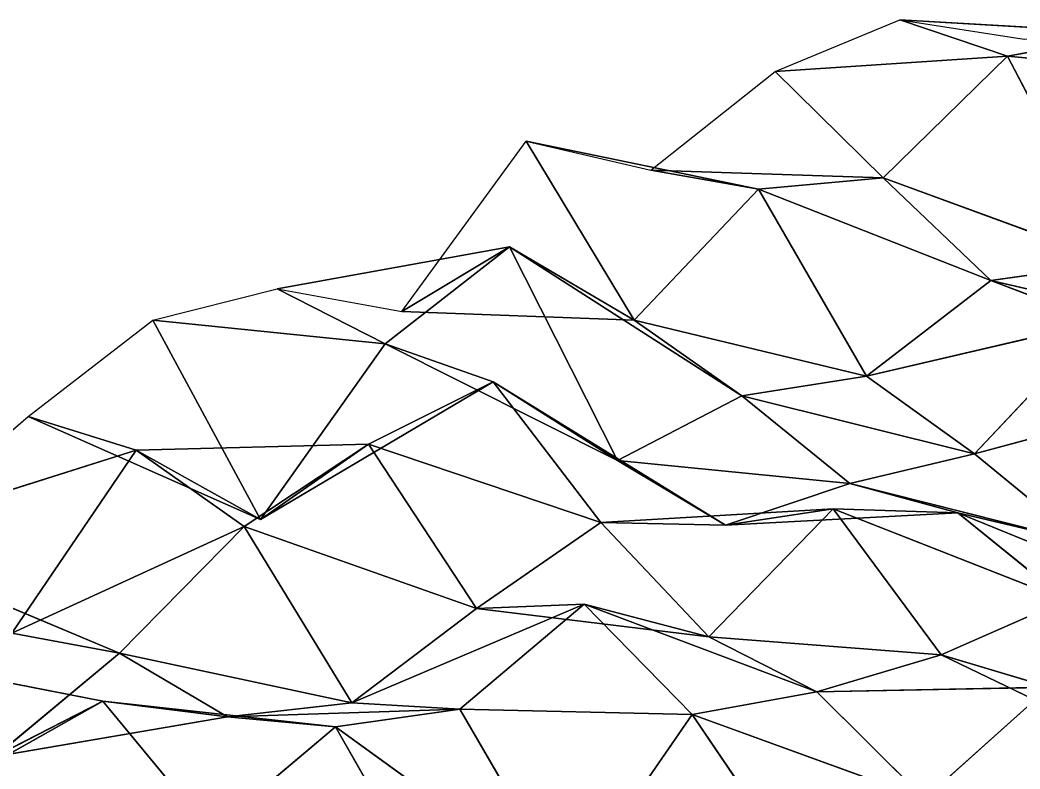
# Model space of a CAD drawing. Header units: metres. Extents: x -3703 to 431, y -1555 to 134.
# Drawn here: x -2778.1 to -2670.3, y -1152.1 to -1071.3 of the extents above; entities that cross this region are included whole.
import ezdxf

# ---------------------------------------------------------------- set-up
doc = ezdxf.new("R2010")
doc.units = ezdxf.units.M

msp = doc.modelspace()

# ---------------------------------------------------------------- linework, layer by layer
for p, q in [((-2696.6982, -1076.8907, -5744.0435), (-2683.2817, -1071.3225, -5717.7935)), ((-2658.2378, -1072.7274, -5730.3105), (-2683.2817, -1071.3225, -5717.7935)), ((-2683.2817, -1071.3225, -5717.7935), (-2669.8655, -1073.3942, -5689.835)), ((-2683.2817, -1071.3225, -5717.7935), (-2671.6543, -1075.2384, -5757.244)), ((-2671.6543, -1075.2384, -5757.244), (-2683.2817, -1071.3225, -5717.7935)), ((-2683.2817, -1071.3225, -5717.7935), (-2658.2378, -1072.7274, -5730.3105)), ((-2658.2378, -1072.7274, -5730.3105), (-2671.6543, -1075.2384, -5757.244)), ((-2671.6543, -1075.2384, -5757.244), (-2658.2378, -1072.7274, -5730.3105)), ((-2671.6543, -1075.2384, -5757.244), (-2696.6982, -1076.8907, -5744.0435)), ((-2696.6982, -1076.8907, -5744.0435), (-2671.6543, -1075.2384, -5757.244)), ((-2671.6543, -1075.2384, -5757.244), (-2685.0708, -1088.3362, -5781.8115)), ((-2685.0708, -1088.3362, -5781.8115), (-2671.6543, -1075.2384, -5757.244)), ((-2646.6104, -1077.5743, -5769.553), (-2671.6543, -1075.2384, -5757.244)), ((-2671.6543, -1075.2384, -5757.244), (-2660.0269, -1097.5365, -5792.5854)), ((-2660.0269, -1097.5365, -5792.5854), (-2671.6543, -1075.2384, -5757.244)), ((-2671.6543, -1075.2384, -5757.244), (-2646.6104, -1077.5743, -5769.553)), ((-2710.1147, -1087.525, -5769.1616), (-2696.6982, -1076.8907, -5744.0435)), ((-2696.6982, -1076.8907, -5744.0435), (-2685.0708, -1088.3362, -5781.8115)), ((-2685.0708, -1088.3362, -5781.8115), (-2696.6982, -1076.8907, -5744.0435)), ((-2736.9475, -1102.7708, -5820.743), (-2723.531, -1084.3835, -5797.3594)), ((-2698.487, -1089.5862, -5809.0273), (-2723.531, -1084.3835, -5797.3594)), ((-2723.531, -1084.3835, -5797.3594), (-2710.1147, -1087.525, -5769.1616)), ((-2723.531, -1084.3835, -5797.3594), (-2711.9036, -1103.6864, -5833.3696)), ((-2711.9036, -1103.6864, -5833.3696), (-2723.531, -1084.3835, -5797.3594)), ((-2723.531, -1084.3835, -5797.3594), (-2698.487, -1089.5862, -5809.0273)), ((-2685.0708, -1088.3362, -5781.8115), (-2710.1147, -1087.525, -5769.1616)), ((-2710.1147, -1087.525, -5769.1616), (-2698.487, -1089.5862, -5809.0273)), ((-2698.487, -1089.5862, -5809.0273), (-2710.1147, -1087.525, -5769.1616)), ((-2710.1147, -1087.525, -5769.1616), (-2685.0708, -1088.3362, -5781.8115)), ((-2685.0708, -1088.3362, -5781.8115), (-2698.487, -1089.5862, -5809.0273)), ((-2698.487, -1089.5862, -5809.0273), (-2685.0708, -1088.3362, -5781.8115)), ((-2660.0269, -1097.5365, -5792.5854), (-2685.0708, -1088.3362, -5781.8115)), ((-2685.0708, -1088.3362, -5781.8115), (-2673.443, -1099.4052, -5819.6626)), ((-2673.443, -1099.4052, -5819.6626), (-2685.0708, -1088.3362, -5781.8115)), ((-2685.0708, -1088.3362, -5781.8115), (-2660.0269, -1097.5365, -5792.5854)), ((-2698.487, -1089.5862, -5809.0273), (-2711.9036, -1103.6864, -5833.3696)), ((-2711.9036, -1103.6864, -5833.3696), (-2698.487, -1089.5862, -5809.0273)), ((-2673.443, -1099.4052, -5819.6626), (-2698.487, -1089.5862, -5809.0273)), ((-2698.487, -1089.5862, -5809.0273), (-2686.8596, -1109.7499, -5844.845)), ((-2686.8596, -1109.7499, -5844.845), (-2698.487, -1089.5862, -5809.0273)), ((-2698.487, -1089.5862, -5809.0273), (-2673.443, -1099.4052, -5819.6626)), ((-2725.3198, -1095.792, -5862.6304), (-2750.3638, -1100.3262, -5848.785)), ((-2750.3638, -1100.3262, -5848.785), (-2725.3198, -1095.792, -5862.6304)), ((-2725.3198, -1095.792, -5862.6304), (-2738.7363, -1106.2579, -5887.7856)), ((-2738.7363, -1106.2579, -5887.7856), (-2725.3198, -1095.792, -5862.6304)), ((-2736.9475, -1102.7708, -5820.743), (-2725.3198, -1095.792, -5862.6304)), ((-2725.3198, -1095.792, -5862.6304), (-2736.9475, -1102.7708, -5820.743)), ((-2711.9036, -1103.6864, -5833.3696), (-2725.3198, -1095.792, -5862.6304)), ((-2700.276, -1111.8611, -5871.868), (-2725.3198, -1095.792, -5862.6304)), ((-2725.3198, -1095.792, -5862.6304), (-2711.9036, -1103.6864, -5833.3696)), ((-2725.3198, -1095.792, -5862.6304), (-2713.6924, -1118.8253, -5897.8066)), ((-2713.6924, -1118.8253, -5897.8066), (-2725.3198, -1095.792, -5862.6304)), ((-2725.3198, -1095.792, -5862.6304), (-2700.276, -1111.8611, -5871.868)), ((-2660.0269, -1097.5365, -5792.5854), (-2673.443, -1099.4052, -5819.6626)), ((-2673.443, -1099.4052, -5819.6626), (-2660.0269, -1097.5365, -5792.5854)), ((-2763.7803, -1103.6974, -5875.527), (-2750.3638, -1100.3262, -5848.785)), ((-2750.3638, -1100.3262, -5848.785), (-2736.9475, -1102.7708, -5820.743)), ((-2750.3638, -1100.3262, -5848.785), (-2738.7363, -1106.2579, -5887.7856)), ((-2738.7363, -1106.2579, -5887.7856), (-2750.3638, -1100.3262, -5848.785)), ((-2673.443, -1099.4052, -5819.6626), (-2686.8596, -1109.7499, -5844.845)), ((-2686.8596, -1109.7499, -5844.845), (-2673.443, -1099.4052, -5819.6626)), ((-2648.3992, -1105.2341, -5831.1904), (-2673.443, -1099.4052, -5819.6626)), ((-2673.443, -1099.4052, -5819.6626), (-2661.8157, -1103.8853, -5858.988)), ((-2661.8157, -1103.8853, -5858.988), (-2673.443, -1099.4052, -5819.6626)), ((-2673.443, -1099.4052, -5819.6626), (-2648.3992, -1105.2341, -5831.1904)), ((-2711.9036, -1103.6864, -5833.3696), (-2736.9475, -1102.7708, -5820.743)), ((-2736.9475, -1102.7708, -5820.743), (-2711.9036, -1103.6864, -5833.3696)), ((-2777.1968, -1114.1046, -5900.6953), (-2763.7803, -1103.6974, -5875.527)), ((-2738.7363, -1106.2579, -5887.7856), (-2763.7803, -1103.6974, -5875.527)), ((-2763.7803, -1103.6974, -5875.527), (-2752.1528, -1125.1978, -5911.046)), ((-2752.1528, -1125.1978, -5911.046), (-2763.7803, -1103.6974, -5875.527)), ((-2763.7803, -1103.6974, -5875.527), (-2738.7363, -1106.2579, -5887.7856)), ((-2686.8596, -1109.7499, -5844.845), (-2711.9036, -1103.6864, -5833.3696)), ((-2711.9036, -1103.6864, -5833.3696), (-2700.276, -1111.8611, -5871.868)), ((-2700.276, -1111.8611, -5871.868), (-2711.9036, -1103.6864, -5833.3696)), ((-2711.9036, -1103.6864, -5833.3696), (-2686.8596, -1109.7499, -5844.845)), ((-2661.8157, -1103.8853, -5858.988), (-2686.8596, -1109.7499, -5844.845)), ((-2686.8596, -1109.7499, -5844.845), (-2661.8157, -1103.8853, -5858.988)), ((-2661.8157, -1103.8853, -5858.988), (-2675.232, -1118.1117, -5883.302)), ((-2675.232, -1118.1117, -5883.302), (-2661.8157, -1103.8853, -5858.988)), ((-2738.7363, -1106.2579, -5887.7856), (-2752.1528, -1125.1978, -5911.046)), ((-2752.1528, -1125.1978, -5911.046), (-2738.7363, -1106.2579, -5887.7856)), ((-2713.6924, -1118.8253, -5897.8066), (-2738.7363, -1106.2579, -5887.7856)), ((-2738.7363, -1106.2579, -5887.7856), (-2727.109, -1110.353, -5927.197)), ((-2727.109, -1110.353, -5927.197), (-2738.7363, -1106.2579, -5887.7856)), ((-2738.7363, -1106.2579, -5887.7856), (-2713.6924, -1118.8253, -5897.8066)), ((-2686.8596, -1109.7499, -5844.845), (-2700.276, -1111.8611, -5871.868)), ((-2700.276, -1111.8611, -5871.868), (-2686.8596, -1109.7499, -5844.845)), ((-2686.8596, -1109.7499, -5844.845), (-2675.232, -1118.1117, -5883.302)), ((-2675.232, -1118.1117, -5883.302), (-2686.8596, -1109.7499, -5844.845)), ((-2727.109, -1110.353, -5927.197), (-2752.1528, -1125.1978, -5911.046)), ((-2752.1528, -1125.1978, -5911.046), (-2727.109, -1110.353, -5927.197)), ((-2727.109, -1110.353, -5927.197), (-2740.5251, -1117.0583, -5953.1924)), ((-2740.5251, -1117.0583, -5953.1924), (-2727.109, -1110.353, -5927.197)), ((-2713.6924, -1118.8253, -5897.8066), (-2727.109, -1110.353, -5927.197)), ((-2702.065, -1125.8281, -5936.5674), (-2727.109, -1110.353, -5927.197)), ((-2727.109, -1110.353, -5927.197), (-2713.6924, -1118.8253, -5897.8066)), ((-2727.109, -1110.353, -5927.197), (-2715.4812, -1125.5417, -5964.127)), ((-2715.4812, -1125.5417, -5964.127), (-2727.109, -1110.353, -5927.197)), ((-2727.109, -1110.353, -5927.197), (-2702.065, -1125.8281, -5936.5674)), ((-2700.276, -1111.8611, -5871.868), (-2713.6924, -1118.8253, -5897.8066)), ((-2713.6924, -1118.8253, -5897.8066), (-2700.276, -1111.8611, -5871.868)), ((-2675.232, -1118.1117, -5883.302), (-2700.276, -1111.8611, -5871.868)), ((-2700.276, -1111.8611, -5871.868), (-2688.6484, -1121.3049, -5910.0835)), ((-2688.6484, -1121.3049, -5910.0835), (-2700.276, -1111.8611, -5871.868)), ((-2700.276, -1111.8611, -5871.868), (-2675.232, -1118.1117, -5883.302)), ((-2650.188, -1111.3735, -5897.6396), (-2675.232, -1118.1117, -5883.302)), ((-2675.232, -1118.1117, -5883.302), (-2650.188, -1111.3735, -5897.6396)), ((-2790.613, -1125.6377, -5925.612), (-2777.1968, -1114.1046, -5900.6953)), ((-2752.1528, -1125.1978, -5911.046), (-2777.1968, -1114.1046, -5900.6953)), ((-2777.1968, -1114.1046, -5900.6953), (-2765.569, -1117.7281, -5940.2114)), ((-2765.569, -1117.7281, -5940.2114), (-2777.1968, -1114.1046, -5900.6953)), ((-2777.1968, -1114.1046, -5900.6953), (-2752.1528, -1125.1978, -5911.046)), ((-2740.5251, -1117.0583, -5953.1924), (-2765.569, -1117.7281, -5940.2114)), ((-2765.569, -1117.7281, -5940.2114), (-2740.5251, -1117.0583, -5953.1924)), ((-2740.5251, -1117.0583, -5953.1924), (-2753.9417, -1125.95, -5978.6997)), ((-2753.9417, -1125.95, -5978.6997), (-2740.5251, -1117.0583, -5953.1924)), ((-2752.1528, -1125.1978, -5911.046), (-2740.5251, -1117.0583, -5953.1924)), ((-2740.5251, -1117.0583, -5953.1924), (-2752.1528, -1125.1978, -5911.046)), ((-2715.4812, -1125.5417, -5964.127), (-2740.5251, -1117.0583, -5953.1924)), ((-2740.5251, -1117.0583, -5953.1924), (-2728.8977, -1134.8002, -5989.552)), ((-2728.8977, -1134.8002, -5989.552), (-2740.5251, -1117.0583, -5953.1924)), ((-2740.5251, -1117.0583, -5953.1924), (-2715.4812, -1125.5417, -5964.127)), ((-2765.569, -1117.7281, -5940.2114), (-2790.613, -1125.6377, -5925.612)), ((-2790.613, -1125.6377, -5925.612), (-2765.569, -1117.7281, -5940.2114)), ((-2765.569, -1117.7281, -5940.2114), (-2778.9856, -1137.4604, -5963.295)), ((-2778.9856, -1137.4604, -5963.295), (-2765.569, -1117.7281, -5940.2114)), ((-2752.1528, -1125.1978, -5911.046), (-2765.569, -1117.7281, -5940.2114)), ((-2765.569, -1117.7281, -5940.2114), (-2752.1528, -1125.1978, -5911.046)), ((-2765.569, -1117.7281, -5940.2114), (-2753.9417, -1125.95, -5978.6997)), ((-2753.9417, -1125.95, -5978.6997), (-2765.569, -1117.7281, -5940.2114)), ((-2675.232, -1118.1117, -5883.302), (-2688.6484, -1121.3049, -5910.0835)), ((-2688.6484, -1121.3049, -5910.0835), (-2675.232, -1118.1117, -5883.302)), ((-2675.232, -1118.1117, -5883.302), (-2663.6045, -1127.635, -5921.4995)), ((-2663.6045, -1127.635, -5921.4995), (-2675.232, -1118.1117, -5883.302)), ((-2688.6484, -1121.3049, -5910.0835), (-2713.6924, -1118.8253, -5897.8066)), ((-2713.6924, -1118.8253, -5897.8066), (-2702.065, -1125.8281, -5936.5674)), ((-2702.065, -1125.8281, -5936.5674), (-2713.6924, -1118.8253, -5897.8066)), ((-2713.6924, -1118.8253, -5897.8066), (-2688.6484, -1121.3049, -5910.0835)), ((-2688.6484, -1121.3049, -5910.0835), (-2702.065, -1125.8281, -5936.5674)), ((-2702.065, -1125.8281, -5936.5674), (-2688.6484, -1121.3049, -5910.0835)), ((-2663.6045, -1127.635, -5921.4995), (-2688.6484, -1121.3049, -5910.0835)), ((-2688.6484, -1121.3049, -5910.0835), (-2677.021, -1124.4818, -5949.6997)), ((-2677.021, -1124.4818, -5949.6997), (-2688.6484, -1121.3049, -5910.0835)), ((-2688.6484, -1121.3049, -5910.0835), (-2663.6045, -1127.635, -5921.4995)), ((-2690.4373, -1124.0388, -5977.294), (-2715.4812, -1125.5417, -5964.127)), ((-2715.4812, -1125.5417, -5964.127), (-2690.4373, -1124.0388, -5977.294)), ((-2690.4373, -1124.0388, -5977.294), (-2703.8538, -1137.8577, -6001.6997)), ((-2703.8538, -1137.8577, -6001.6997), (-2690.4373, -1124.0388, -5977.294)), ((-2702.065, -1125.8281, -5936.5674), (-2690.4373, -1124.0388, -5977.294)), ((-2690.4373, -1124.0388, -5977.294), (-2702.065, -1125.8281, -5936.5674)), ((-2677.021, -1124.4818, -5949.6997), (-2690.4373, -1124.0388, -5977.294)), ((-2665.3933, -1133.9088, -5987.9185), (-2690.4373, -1124.0388, -5977.294)), ((-2690.4373, -1124.0388, -5977.294), (-2677.021, -1124.4818, -5949.6997)), ((-2690.4373, -1124.0388, -5977.294), (-2678.8098, -1139.7822, -6014.1006)), ((-2678.8098, -1139.7822, -6014.1006), (-2690.4373, -1124.0388, -5977.294)), ((-2690.4373, -1124.0388, -5977.294), (-2665.3933, -1133.9088, -5987.9185)), ((-2677.021, -1124.4818, -5949.6997), (-2702.065, -1125.8281, -5936.5674)), ((-2702.065, -1125.8281, -5936.5674), (-2677.021, -1124.4818, -5949.6997)), ((-2663.6045, -1127.635, -5921.4995), (-2677.021, -1124.4818, -5949.6997)), ((-2651.977, -1134.699, -5960.246), (-2677.021, -1124.4818, -5949.6997)), ((-2677.021, -1124.4818, -5949.6997), (-2663.6045, -1127.635, -5921.4995)), ((-2677.021, -1124.4818, -5949.6997), (-2665.3933, -1133.9088, -5987.9185)), ((-2665.3933, -1133.9088, -5987.9185), (-2677.021, -1124.4818, -5949.6997)), ((-2677.021, -1124.4818, -5949.6997), (-2651.977, -1134.699, -5960.246)), ((-2753.9417, -1125.95, -5978.6997), (-2778.9856, -1137.4604, -5963.295)), ((-2778.9856, -1137.4604, -5963.295), (-2753.9417, -1125.95, -5978.6997)), ((-2753.9417, -1125.95, -5978.6997), (-2767.358, -1139.6243, -6003.137)), ((-2767.358, -1139.6243, -6003.137), (-2753.9417, -1125.95, -5978.6997)), ((-2728.8977, -1134.8002, -5989.552), (-2753.9417, -1125.95, -5978.6997)), ((-2753.9417, -1125.95, -5978.6997), (-2742.314, -1144.975, -6014.772)), ((-2742.314, -1144.975, -6014.772), (-2753.9417, -1125.95, -5978.6997)), ((-2753.9417, -1125.95, -5978.6997), (-2728.8977, -1134.8002, -5989.552)), ((-2715.4812, -1125.5417, -5964.127), (-2728.8977, -1134.8002, -5989.552)), ((-2728.8977, -1134.8002, -5989.552), (-2715.4812, -1125.5417, -5964.127)), ((-2702.065, -1125.8281, -5936.5674), (-2715.4812, -1125.5417, -5964.127)), ((-2715.4812, -1125.5417, -5964.127), (-2702.065, -1125.8281, -5936.5674)), ((-2715.4812, -1125.5417, -5964.127), (-2703.8538, -1137.8577, -6001.6997)), ((-2703.8538, -1137.8577, -6001.6997), (-2715.4812, -1125.5417, -5964.127)), ((-2767.358, -1139.6243, -6003.137), (-2792.4019, -1129.1062, -5992.658)), ((-2792.4019, -1129.1062, -5992.658), (-2767.358, -1139.6243, -6003.137)), ((-2717.27, -1134.3196, -6029.986), (-2742.314, -1144.975, -6014.772)), ((-2742.314, -1144.975, -6014.772), (-2717.27, -1134.3196, -6029.986)), ((-2728.8977, -1134.8002, -5989.552), (-2742.314, -1144.975, -6014.772)), ((-2742.314, -1144.975, -6014.772), (-2728.8977, -1134.8002, -5989.552)), ((-2717.27, -1134.3196, -6029.986), (-2730.6865, -1145.6669, -6054.9443)), ((-2730.6865, -1145.6669, -6054.9443), (-2717.27, -1134.3196, -6029.986)), ((-2728.8977, -1134.8002, -5989.552), (-2717.27, -1134.3196, -6029.986)), ((-2717.27, -1134.3196, -6029.986), (-2728.8977, -1134.8002, -5989.552)), ((-2703.8538, -1137.8577, -6001.6997), (-2728.8977, -1134.8002, -5989.552)), ((-2728.8977, -1134.8002, -5989.552), (-2703.8538, -1137.8577, -6001.6997)), ((-2703.8538, -1137.8577, -6001.6997), (-2717.27, -1134.3196, -6029.986)), ((-2692.226, -1143.7827, -6040.701), (-2717.27, -1134.3196, -6029.986)), ((-2717.27, -1134.3196, -6029.986), (-2703.8538, -1137.8577, -6001.6997)), ((-2717.27, -1134.3196, -6029.986), (-2705.6426, -1146.244, -6067.6465)), ((-2705.6426, -1146.244, -6067.6465), (-2717.27, -1134.3196, -6029.986)), ((-2717.27, -1134.3196, -6029.986), (-2692.226, -1143.7827, -6040.701)), ((-2665.3933, -1133.9088, -5987.9185), (-2678.8098, -1139.7822, -6014.1006)), ((-2678.8098, -1139.7822, -6014.1006), (-2665.3933, -1133.9088, -5987.9185)), ((-2778.9856, -1137.4604, -5963.295), (-2767.358, -1139.6243, -6003.137)), ((-2767.358, -1139.6243, -6003.137), (-2778.9856, -1137.4604, -5963.295)), ((-2678.8098, -1139.7822, -6014.1006), (-2703.8538, -1137.8577, -6001.6997)), ((-2703.8538, -1137.8577, -6001.6997), (-2692.226, -1143.7827, -6040.701)), ((-2692.226, -1143.7827, -6040.701), (-2703.8538, -1137.8577, -6001.6997)), ((-2703.8538, -1137.8577, -6001.6997), (-2678.8098, -1139.7822, -6014.1006)), ((-2769.147, -1144.8064, -6069.801), (-2794.191, -1139.8993, -6058.067)), ((-2794.191, -1139.8993, -6058.067), (-2769.147, -1144.8064, -6069.801)), ((-2767.358, -1139.6243, -6003.137), (-2780.7744, -1150.753, -6028.1445)), ((-2780.7744, -1150.753, -6028.1445), (-2767.358, -1139.6243, -6003.137)), ((-2742.314, -1144.975, -6014.772), (-2767.358, -1139.6243, -6003.137)), ((-2767.358, -1139.6243, -6003.137), (-2755.7305, -1146.4949, -6041.928)), ((-2755.7305, -1146.4949, -6041.928), (-2767.358, -1139.6243, -6003.137)), ((-2767.358, -1139.6243, -6003.137), (-2742.314, -1144.975, -6014.772)), ((-2678.8098, -1139.7822, -6014.1006), (-2692.226, -1143.7827, -6040.701)), ((-2692.226, -1143.7827, -6040.701), (-2678.8098, -1139.7822, -6014.1006)), ((-2653.7659, -1151.8822, -6024.226), (-2678.8098, -1139.7822, -6014.1006)), ((-2678.8098, -1139.7822, -6014.1006), (-2667.1821, -1143.2899, -6053.6426)), ((-2667.1821, -1143.2899, -6053.6426), (-2678.8098, -1139.7822, -6014.1006)), ((-2678.8098, -1139.7822, -6014.1006), (-2653.7659, -1151.8822, -6024.226)), ((-2667.1821, -1143.2899, -6053.6426), (-2692.226, -1143.7827, -6040.701)), ((-2692.226, -1143.7827, -6040.701), (-2667.1821, -1143.2899, -6053.6426)), ((-2667.1821, -1143.2899, -6053.6426), (-2680.5986, -1155.3253, -6078.4473)), ((-2680.5986, -1155.3253, -6078.4473), (-2667.1821, -1143.2899, -6053.6426)), ((-2692.226, -1143.7827, -6040.701), (-2705.6426, -1146.244, -6067.6465)), ((-2705.6426, -1146.244, -6067.6465), (-2692.226, -1143.7827, -6040.701)), ((-2692.226, -1143.7827, -6040.701), (-2680.5986, -1155.3253, -6078.4473)), ((-2680.5986, -1155.3253, -6078.4473), (-2692.226, -1143.7827, -6040.701)), ((-2769.147, -1144.8064, -6069.801), (-2782.5632, -1152.3439, -6095.611)), ((-2782.5632, -1152.3439, -6095.611), (-2769.147, -1144.8064, -6069.801)), ((-2780.7744, -1150.753, -6028.1445), (-2769.147, -1144.8064, -6069.801)), ((-2769.147, -1144.8064, -6069.801), (-2780.7744, -1150.753, -6028.1445)), ((-2755.7305, -1146.4949, -6041.928), (-2769.147, -1144.8064, -6069.801)), ((-2744.103, -1147.5527, -6082.018), (-2769.147, -1144.8064, -6069.801)), ((-2769.147, -1144.8064, -6069.801), (-2755.7305, -1146.4949, -6041.928)), ((-2769.147, -1144.8064, -6069.801), (-2757.5193, -1158.884, -6106.9795)), ((-2757.5193, -1158.884, -6106.9795), (-2769.147, -1144.8064, -6069.801)), ((-2769.147, -1144.8064, -6069.801), (-2744.103, -1147.5527, -6082.018)), ((-2742.314, -1144.975, -6014.772), (-2755.7305, -1146.4949, -6041.928)), ((-2755.7305, -1146.4949, -6041.928), (-2742.314, -1144.975, -6014.772)), ((-2730.6865, -1145.6669, -6054.9443), (-2755.7305, -1146.4949, -6041.928)), ((-2755.7305, -1146.4949, -6041.928), (-2730.6865, -1145.6669, -6054.9443)), ((-2730.6865, -1145.6669, -6054.9443), (-2744.103, -1147.5527, -6082.018)), ((-2744.103, -1147.5527, -6082.018), (-2730.6865, -1145.6669, -6054.9443)), ((-2742.314, -1144.975, -6014.772), (-2730.6865, -1145.6669, -6054.9443)), ((-2730.6865, -1145.6669, -6054.9443), (-2742.314, -1144.975, -6014.772)), ((-2705.6426, -1146.244, -6067.6465), (-2730.6865, -1145.6669, -6054.9443)), ((-2730.6865, -1145.6669, -6054.9443), (-2719.059, -1165.6686, -6090.7983)), ((-2719.059, -1165.6686, -6090.7983), (-2730.6865, -1145.6669, -6054.9443)), ((-2730.6865, -1145.6669, -6054.9443), (-2705.6426, -1146.244, -6067.6465)), ((-2755.7305, -1146.4949, -6041.928), (-2780.7744, -1150.753, -6028.1445)), ((-2780.7744, -1150.753, -6028.1445), (-2755.7305, -1146.4949, -6041.928)), ((-2755.7305, -1146.4949, -6041.928), (-2744.103, -1147.5527, -6082.018)), ((-2744.103, -1147.5527, -6082.018), (-2755.7305, -1146.4949, -6041.928)), ((-2705.6426, -1146.244, -6067.6465), (-2719.059, -1165.6686, -6090.7983)), ((-2719.059, -1165.6686, -6090.7983), (-2705.6426, -1146.244, -6067.6465)), ((-2680.5986, -1155.3253, -6078.4473), (-2705.6426, -1146.244, -6067.6465)), ((-2705.6426, -1146.244, -6067.6465), (-2694.0151, -1163.3953, -6104.138)), ((-2694.0151, -1163.3953, -6104.138), (-2705.6426, -1146.244, -6067.6465)), ((-2705.6426, -1146.244, -6067.6465), (-2680.5986, -1155.3253, -6078.4473)), ((-2744.103, -1147.5527, -6082.018), (-2757.5193, -1158.884, -6106.9795)), ((-2757.5193, -1158.884, -6106.9795), (-2744.103, -1147.5527, -6082.018)), ((-2719.059, -1165.6686, -6090.7983), (-2744.103, -1147.5527, -6082.018)), ((-2744.103, -1147.5527, -6082.018), (-2732.4753, -1167.8364, -6117.809)), ((-2732.4753, -1167.8364, -6117.809), (-2744.103, -1147.5527, -6082.018)), ((-2744.103, -1147.5527, -6082.018), (-2719.059, -1165.6686, -6090.7983))]:
    msp.add_line(p, q)
for points in [[(-2683.2817, -1071.3225, -5717.7935), (-2671.6543, -1075.2384, -5757.244), (-2696.6982, -1076.8907, -5744.0435), (-2696.6982, -1076.8906, -5744.0435)], [(-2669.8655, -1073.3942, -5689.835), (-2658.2378, -1072.7274, -5730.3105), (-2683.2817, -1071.3225, -5717.7935), (-2683.2817, -1071.3224, -5717.7935)], [(-2671.6543, -1075.2384, -5757.244), (-2683.2817, -1071.3225, -5717.7935), (-2658.2378, -1072.7274, -5730.3105), (-2658.2378, -1072.7273, -5730.3105)], [(-2658.2378, -1072.7274, -5730.3105), (-2646.6104, -1077.5743, -5769.553), (-2671.6543, -1075.2384, -5757.244), (-2671.6543, -1075.2383, -5757.244)], [(-2685.0708, -1088.3362, -5781.8115), (-2696.6982, -1076.8907, -5744.0435), (-2671.6543, -1075.2384, -5757.244), (-2671.6543, -1075.2383, -5757.244)], [(-2671.6543, -1075.2384, -5757.244), (-2660.0269, -1097.5365, -5792.5854), (-2685.0708, -1088.3362, -5781.8115), (-2685.0708, -1088.336, -5781.8115)], [(-2660.0269, -1097.5365, -5792.5854), (-2671.6543, -1075.2384, -5757.244), (-2646.6104, -1077.5743, -5769.553), (-2646.6104, -1077.5742, -5769.553)], [(-2696.6982, -1076.8907, -5744.0435), (-2685.0708, -1088.3362, -5781.8115), (-2710.1147, -1087.525, -5769.1616), (-2710.1147, -1087.5249, -5769.1616)], [(-2723.531, -1084.3835, -5797.3594), (-2711.9036, -1103.6864, -5833.3696), (-2736.9475, -1102.7708, -5820.743), (-2736.9475, -1102.7706, -5820.743)], [(-2710.1147, -1087.525, -5769.1616), (-2698.487, -1089.5862, -5809.0273), (-2723.531, -1084.3835, -5797.3594), (-2723.531, -1084.3834, -5797.3594)], [(-2711.9036, -1103.6864, -5833.3696), (-2723.531, -1084.3835, -5797.3594), (-2698.487, -1089.5862, -5809.0273), (-2698.487, -1089.586, -5809.0273)], [(-2698.487, -1089.5862, -5809.0273), (-2710.1147, -1087.525, -5769.1616), (-2685.0708, -1088.3362, -5781.8115), (-2685.0708, -1088.336, -5781.8115)], [(-2685.0708, -1088.3362, -5781.8115), (-2673.443, -1099.4052, -5819.6626), (-2698.487, -1089.5862, -5809.0273), (-2698.487, -1089.586, -5809.0273)], [(-2673.443, -1099.4052, -5819.6626), (-2685.0708, -1088.3362, -5781.8115), (-2660.0269, -1097.5365, -5792.5854), (-2660.0269, -1097.5364, -5792.5854)], [(-2698.487, -1089.5862, -5809.0273), (-2686.8596, -1109.7499, -5844.845), (-2711.9036, -1103.6864, -5833.3696), (-2711.9036, -1103.6863, -5833.3696)], [(-2686.8596, -1109.7499, -5844.845), (-2698.487, -1089.5862, -5809.0273), (-2673.443, -1099.4052, -5819.6626), (-2673.443, -1099.405, -5819.6626)], [(-2738.7363, -1106.2579, -5887.7856), (-2750.3638, -1100.3262, -5848.785), (-2725.3198, -1095.792, -5862.6304), (-2725.3198, -1095.7919, -5862.6304)], [(-2736.9475, -1102.7708, -5820.743), (-2725.3198, -1095.792, -5862.6304), (-2750.3638, -1100.3262, -5848.785), (-2750.3638, -1100.326, -5848.785)], [(-2725.3198, -1095.792, -5862.6304), (-2713.6924, -1118.8253, -5897.8066), (-2738.7363, -1106.2579, -5887.7856), (-2738.7363, -1106.2578, -5887.7856)], [(-2725.3198, -1095.792, -5862.6304), (-2736.9475, -1102.7708, -5820.743), (-2711.9036, -1103.6864, -5833.3696), (-2711.9036, -1103.6863, -5833.3696)], [(-2711.9036, -1103.6864, -5833.3696), (-2700.276, -1111.8611, -5871.868), (-2725.3198, -1095.792, -5862.6304), (-2725.3198, -1095.7919, -5862.6304)], [(-2713.6924, -1118.8253, -5897.8066), (-2725.3198, -1095.792, -5862.6304), (-2700.276, -1111.8611, -5871.868), (-2700.276, -1111.861, -5871.868)], [(-2660.0269, -1097.5365, -5792.5854), (-2648.3992, -1105.2341, -5831.1904), (-2673.443, -1099.4052, -5819.6626), (-2673.443, -1099.405, -5819.6626)], [(-2750.3638, -1100.3262, -5848.785), (-2738.7363, -1106.2579, -5887.7856), (-2763.7803, -1103.6974, -5875.527), (-2763.7803, -1103.6973, -5875.527)], [(-2673.443, -1099.4052, -5819.6626), (-2661.8157, -1103.8853, -5858.988), (-2686.8596, -1109.7499, -5844.845), (-2686.8596, -1109.7498, -5844.845)], [(-2661.8157, -1103.8853, -5858.988), (-2673.443, -1099.4052, -5819.6626), (-2648.3992, -1105.2341, -5831.1904), (-2648.3992, -1105.234, -5831.1904)], [(-2763.7803, -1103.6974, -5875.527), (-2752.1528, -1125.1978, -5911.046), (-2777.1968, -1114.1046, -5900.6953), (-2777.1968, -1114.1045, -5900.6953)], [(-2752.1528, -1125.1978, -5911.046), (-2763.7803, -1103.6974, -5875.527), (-2738.7363, -1106.2579, -5887.7856), (-2738.7363, -1106.2578, -5887.7856)], [(-2700.276, -1111.8611, -5871.868), (-2711.9036, -1103.6864, -5833.3696), (-2686.8596, -1109.7499, -5844.845), (-2686.8596, -1109.7498, -5844.845)], [(-2675.232, -1118.1117, -5883.302), (-2686.8596, -1109.7499, -5844.845), (-2661.8157, -1103.8853, -5858.988), (-2661.8157, -1103.8851, -5858.988)], [(-2661.8157, -1103.8853, -5858.988), (-2650.188, -1111.3735, -5897.6396), (-2675.232, -1118.1117, -5883.302), (-2675.232, -1118.1116, -5883.302)], [(-2738.7363, -1106.2579, -5887.7856), (-2727.109, -1110.353, -5927.197), (-2752.1528, -1125.1978, -5911.046), (-2752.1528, -1125.1976, -5911.046)], [(-2727.109, -1110.353, -5927.197), (-2738.7363, -1106.2579, -5887.7856), (-2713.6924, -1118.8253, -5897.8066), (-2713.6924, -1118.8252, -5897.8066)], [(-2686.8596, -1109.7499, -5844.845), (-2675.232, -1118.1117, -5883.302), (-2700.276, -1111.8611, -5871.868), (-2700.276, -1111.861, -5871.868)], [(-2740.5251, -1117.0583, -5953.1924), (-2752.1528, -1125.1978, -5911.046), (-2727.109, -1110.353, -5927.197), (-2727.109, -1110.3529, -5927.197)], [(-2727.109, -1110.353, -5927.197), (-2715.4812, -1125.5417, -5964.127), (-2740.5251, -1117.0583, -5953.1924), (-2740.5251, -1117.0582, -5953.1924)], [(-2713.6924, -1118.8253, -5897.8066), (-2702.065, -1125.8281, -5936.5674), (-2727.109, -1110.353, -5927.197), (-2727.109, -1110.3529, -5927.197)], [(-2715.4812, -1125.5417, -5964.127), (-2727.109, -1110.353, -5927.197), (-2702.065, -1125.8281, -5936.5674), (-2702.065, -1125.828, -5936.5674)], [(-2700.276, -1111.8611, -5871.868), (-2688.6484, -1121.3049, -5910.0835), (-2713.6924, -1118.8253, -5897.8066), (-2713.6924, -1118.8252, -5897.8066)], [(-2688.6484, -1121.3049, -5910.0835), (-2700.276, -1111.8611, -5871.868), (-2675.232, -1118.1117, -5883.302), (-2675.232, -1118.1116, -5883.302)], [(-2663.6045, -1127.635, -5921.4995), (-2675.232, -1118.1117, -5883.302), (-2650.188, -1111.3735, -5897.6396), (-2650.188, -1111.3734, -5897.6396)], [(-2777.1968, -1114.1046, -5900.6953), (-2765.569, -1117.7281, -5940.2114), (-2790.613, -1125.6377, -5925.612), (-2790.613, -1125.6376, -5925.612)], [(-2765.569, -1117.7281, -5940.2114), (-2777.1968, -1114.1046, -5900.6953), (-2752.1528, -1125.1978, -5911.046), (-2752.1528, -1125.1976, -5911.046)], [(-2753.9417, -1125.95, -5978.6997), (-2765.569, -1117.7281, -5940.2114), (-2740.5251, -1117.0583, -5953.1924), (-2740.5251, -1117.0582, -5953.1924)], [(-2752.1528, -1125.1978, -5911.046), (-2740.5251, -1117.0583, -5953.1924), (-2765.569, -1117.7281, -5940.2114), (-2765.569, -1117.728, -5940.2114)], [(-2740.5251, -1117.0583, -5953.1924), (-2728.8977, -1134.8002, -5989.552), (-2753.9417, -1125.95, -5978.6997), (-2753.9417, -1125.9498, -5978.6997)], [(-2728.8977, -1134.8002, -5989.552), (-2740.5251, -1117.0583, -5953.1924), (-2715.4812, -1125.5417, -5964.127), (-2715.4812, -1125.5416, -5964.127)], [(-2778.9856, -1137.4604, -5963.295), (-2790.613, -1125.6377, -5925.612), (-2765.569, -1117.7281, -5940.2114), (-2765.569, -1117.728, -5940.2114)], [(-2765.569, -1117.7281, -5940.2114), (-2753.9417, -1125.95, -5978.6997), (-2778.9856, -1137.4604, -5963.295), (-2778.9856, -1137.4603, -5963.295)], [(-2675.232, -1118.1117, -5883.302), (-2663.6045, -1127.635, -5921.4995), (-2688.6484, -1121.3049, -5910.0835), (-2688.6484, -1121.3048, -5910.0835)], [(-2702.065, -1125.8281, -5936.5674), (-2713.6924, -1118.8253, -5897.8066), (-2688.6484, -1121.3049, -5910.0835), (-2688.6484, -1121.3048, -5910.0835)], [(-2688.6484, -1121.3049, -5910.0835), (-2677.021, -1124.4818, -5949.6997), (-2702.065, -1125.8281, -5936.5674), (-2702.065, -1125.828, -5936.5674)], [(-2677.021, -1124.4818, -5949.6997), (-2688.6484, -1121.3049, -5910.0835), (-2663.6045, -1127.635, -5921.4995), (-2663.6045, -1127.6349, -5921.4995)], [(-2703.8538, -1137.8577, -6001.6997), (-2715.4812, -1125.5417, -5964.127), (-2690.4373, -1124.0388, -5977.294), (-2690.4373, -1124.0387, -5977.294)], [(-2702.065, -1125.8281, -5936.5674), (-2690.4373, -1124.0388, -5977.294), (-2715.4812, -1125.5417, -5964.127), (-2715.4812, -1125.5416, -5964.127)], [(-2690.4373, -1124.0388, -5977.294), (-2678.8098, -1139.7822, -6014.1006), (-2703.8538, -1137.8577, -6001.6997), (-2703.8538, -1137.8575, -6001.6997)], [(-2690.4373, -1124.0388, -5977.294), (-2702.065, -1125.8281, -5936.5674), (-2677.021, -1124.4818, -5949.6997), (-2677.021, -1124.4817, -5949.6997)], [(-2677.021, -1124.4818, -5949.6997), (-2665.3933, -1133.9088, -5987.9185), (-2690.4373, -1124.0388, -5977.294), (-2690.4373, -1124.0387, -5977.294)], [(-2678.8098, -1139.7822, -6014.1006), (-2690.4373, -1124.0388, -5977.294), (-2665.3933, -1133.9088, -5987.9185), (-2665.3933, -1133.9087, -5987.9185)], [(-2663.6045, -1127.635, -5921.4995), (-2651.977, -1134.699, -5960.246), (-2677.021, -1124.4818, -5949.6997), (-2677.021, -1124.4817, -5949.6997)], [(-2665.3933, -1133.9088, -5987.9185), (-2677.021, -1124.4818, -5949.6997), (-2651.977, -1134.699, -5960.246), (-2651.977, -1134.6989, -5960.246)], [(-2767.358, -1139.6243, -6003.137), (-2778.9856, -1137.4604, -5963.295), (-2753.9417, -1125.95, -5978.6997), (-2753.9417, -1125.9498, -5978.6997)], [(-2753.9417, -1125.95, -5978.6997), (-2742.314, -1144.975, -6014.772), (-2767.358, -1139.6243, -6003.137), (-2767.358, -1139.6241, -6003.137)], [(-2742.314, -1144.975, -6014.772), (-2753.9417, -1125.95, -5978.6997), (-2728.8977, -1134.8002, -5989.552), (-2728.8977, -1134.8, -5989.552)], [(-2715.4812, -1125.5417, -5964.127), (-2703.8538, -1137.8577, -6001.6997), (-2728.8977, -1134.8002, -5989.552), (-2728.8977, -1134.8, -5989.552)], [(-2778.9856, -1137.4604, -5963.295), (-2767.358, -1139.6243, -6003.137), (-2792.4019, -1129.1062, -5992.658), (-2792.4019, -1129.1061, -5992.658)], [(-2780.7744, -1150.753, -6028.1445), (-2792.4019, -1129.1062, -5992.658), (-2767.358, -1139.6243, -6003.137), (-2767.358, -1139.6241, -6003.137)], [(-2730.6865, -1145.6669, -6054.9443), (-2742.314, -1144.975, -6014.772), (-2717.27, -1134.3196, -6029.986), (-2717.27, -1134.3195, -6029.986)], [(-2728.8977, -1134.8002, -5989.552), (-2717.27, -1134.3196, -6029.986), (-2742.314, -1144.975, -6014.772), (-2742.314, -1144.9749, -6014.772)], [(-2717.27, -1134.3196, -6029.986), (-2705.6426, -1146.244, -6067.6465), (-2730.6865, -1145.6669, -6054.9443), (-2730.6865, -1145.6667, -6054.9443)], [(-2717.27, -1134.3196, -6029.986), (-2728.8977, -1134.8002, -5989.552), (-2703.8538, -1137.8577, -6001.6997), (-2703.8538, -1137.8575, -6001.6997)], [(-2703.8538, -1137.8577, -6001.6997), (-2692.226, -1143.7827, -6040.701), (-2717.27, -1134.3196, -6029.986), (-2717.27, -1134.3195, -6029.986)], [(-2705.6426, -1146.244, -6067.6465), (-2717.27, -1134.3196, -6029.986), (-2692.226, -1143.7827, -6040.701), (-2692.226, -1143.7826, -6040.701)], [(-2665.3933, -1133.9088, -5987.9185), (-2653.7659, -1151.8822, -6024.226), (-2678.8098, -1139.7822, -6014.1006), (-2678.8098, -1139.7821, -6014.1006)], [(-2692.226, -1143.7827, -6040.701), (-2703.8538, -1137.8577, -6001.6997), (-2678.8098, -1139.7822, -6014.1006), (-2678.8098, -1139.7821, -6014.1006)], [(-2780.7744, -1150.753, -6028.1445), (-2769.147, -1144.8064, -6069.801), (-2794.191, -1139.8993, -6058.067), (-2794.191, -1139.8992, -6058.067)], [(-2782.5632, -1152.3439, -6095.611), (-2794.191, -1139.8993, -6058.067), (-2769.147, -1144.8064, -6069.801), (-2769.147, -1144.8063, -6069.801)], [(-2767.358, -1139.6243, -6003.137), (-2755.7305, -1146.4949, -6041.928), (-2780.7744, -1150.753, -6028.1445), (-2780.7744, -1150.7529, -6028.1445)], [(-2755.7305, -1146.4949, -6041.928), (-2767.358, -1139.6243, -6003.137), (-2742.314, -1144.975, -6014.772), (-2742.314, -1144.9749, -6014.772)], [(-2678.8098, -1139.7822, -6014.1006), (-2667.1821, -1143.2899, -6053.6426), (-2692.226, -1143.7827, -6040.701), (-2692.226, -1143.7826, -6040.701)], [(-2667.1821, -1143.2899, -6053.6426), (-2678.8098, -1139.7822, -6014.1006), (-2653.7659, -1151.8822, -6024.226), (-2653.7659, -1151.8821, -6024.226)], [(-2680.5986, -1155.3253, -6078.4473), (-2692.226, -1143.7827, -6040.701), (-2667.1821, -1143.2899, -6053.6426), (-2667.1821, -1143.2898, -6053.6426)], [(-2667.1821, -1143.2899, -6053.6426), (-2655.5544, -1159.0875, -6090.437), (-2680.5986, -1155.3253, -6078.4473), (-2680.5986, -1155.3252, -6078.4473)], [(-2692.226, -1143.7827, -6040.701), (-2680.5986, -1155.3253, -6078.4473), (-2705.6426, -1146.244, -6067.6465), (-2705.6426, -1146.2439, -6067.6465)], [(-2769.147, -1144.8064, -6069.801), (-2757.5193, -1158.884, -6106.9795), (-2782.5632, -1152.3439, -6095.611), (-2782.5632, -1152.3438, -6095.611)], [(-2769.147, -1144.8064, -6069.801), (-2780.7744, -1150.753, -6028.1445), (-2755.7305, -1146.4949, -6041.928), (-2755.7305, -1146.4948, -6041.928)], [(-2755.7305, -1146.4949, -6041.928), (-2744.103, -1147.5527, -6082.018), (-2769.147, -1144.8064, -6069.801), (-2769.147, -1144.8063, -6069.801)], [(-2757.5193, -1158.884, -6106.9795), (-2769.147, -1144.8064, -6069.801), (-2744.103, -1147.5527, -6082.018), (-2744.103, -1147.5526, -6082.018)], [(-2742.314, -1144.975, -6014.772), (-2730.6865, -1145.6669, -6054.9443), (-2755.7305, -1146.4949, -6041.928), (-2755.7305, -1146.4948, -6041.928)], [(-2744.103, -1147.5527, -6082.018), (-2755.7305, -1146.4949, -6041.928), (-2730.6865, -1145.6669, -6054.9443), (-2730.6865, -1145.6667, -6054.9443)], [(-2730.6865, -1145.6669, -6054.9443), (-2719.059, -1165.6686, -6090.7983), (-2744.103, -1147.5527, -6082.018), (-2744.103, -1147.5526, -6082.018)], [(-2719.059, -1165.6686, -6090.7983), (-2730.6865, -1145.6669, -6054.9443), (-2705.6426, -1146.244, -6067.6465), (-2705.6426, -1146.2439, -6067.6465)], [(-2705.6426, -1146.244, -6067.6465), (-2694.0151, -1163.3953, -6104.138), (-2719.059, -1165.6686, -6090.7983), (-2719.059, -1165.6685, -6090.7983)], [(-2694.0151, -1163.3953, -6104.138), (-2705.6426, -1146.244, -6067.6465), (-2680.5986, -1155.3253, -6078.4473), (-2680.5986, -1155.3252, -6078.4473)], [(-2744.103, -1147.5527, -6082.018), (-2732.4753, -1167.8364, -6117.809), (-2757.5193, -1158.884, -6106.9795), (-2757.5193, -1158.8839, -6106.9795)], [(-2732.4753, -1167.8364, -6117.809), (-2744.103, -1147.5527, -6082.018), (-2719.059, -1165.6686, -6090.7983), (-2719.059, -1165.6685, -6090.7983)]]:
    msp.add_3dface(points)

doc.saveas('drawing.dxf')
